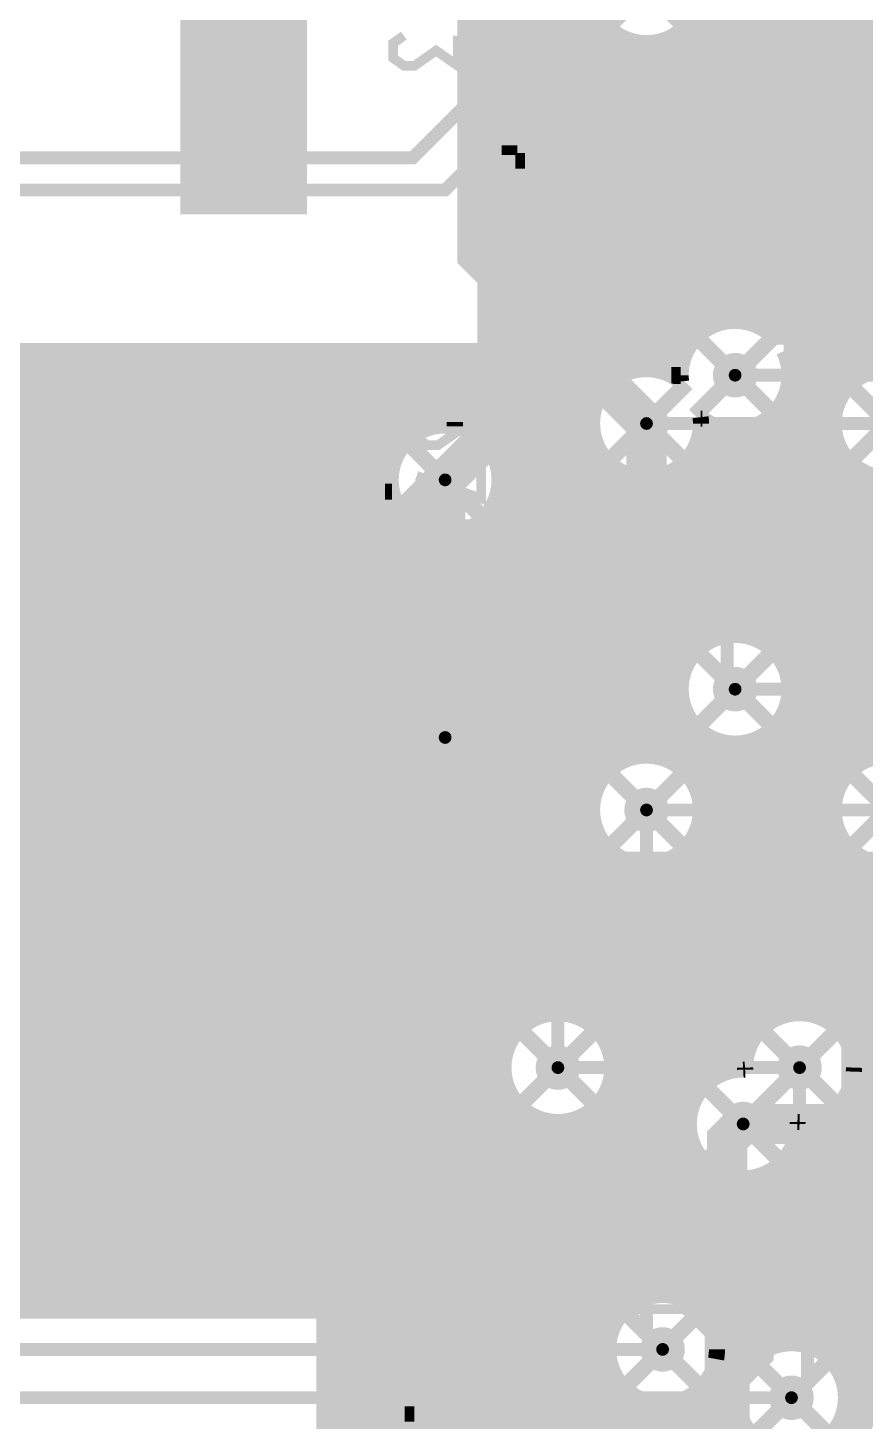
# Model space of a CAD drawing. Extents: x -20 to 155, y -91 to 215.
# Drawn here: x 41.05 to 54.25, y 134.63 to 156.61 of the extents above; entities that cross this region are included whole.
import ezdxf

# ---------------------------------------------------------------- set-up
doc = ezdxf.new("R2010")
doc.units = 0
doc.header["$MEASUREMENT"] = 0
doc.layers.get('0').update_dxf_attribs({"linetype": 'CONTINUOUS'})
for name, color, linetype in [('25-334-0_BOT', 7, 'CONTINUOUS'), ('25-334-0_DRD', 7, 'CONTINUOUS'), ('25-334-0_DRL', 2, 'CONTINUOUS'), ('25-334-0_IN1', 4, 'CONTINUOUS'), ('25-334-0_IN2', 3, 'CONTINUOUS'), ('25-334-0_SMT', 10, 'CONTINUOUS'), ('25-334-0_SPT', 14, 'CONTINUOUS'), ('25-334-0_SST', 12, 'CONTINUOUS'), ('25-334-0_TOP', 11, 'CONTINUOUS'), ('THRUHOLE_TAP', 15, 'CONTINUOUS')]:
    doc.layers.add(name, color=color, linetype=linetype)

# ---------------------------------------------------------------- blocks, each defined once
blk = doc.blocks.new('ROUND_66')
at = {"const_width": 0.35052}
blk.add_lwpolyline([(-0.17526, 0, 1), (0.17526, 0, 1)], format="xyb", close=True, dxfattribs=at)
blk = doc.blocks.new('ROUND_86')
at = {"const_width": 0.10033}
blk.add_lwpolyline([(-0.050164, 0, 1), (0.050164, 0, 1)], format="xyb", close=True, dxfattribs=at)
blk = doc.blocks.new('ROUND_87')
at = {"const_width": 0.10033}
blk.add_lwpolyline([(-0.050164, 0, 1), (0.050164, 0, 1)], format="xyb", close=True, dxfattribs=at)
blk = doc.blocks.new('ROUND_23')
at = {"const_width": 0.35052}
blk.add_lwpolyline([(-0.17526, 0, 1), (0.17526, 0, 1)], format="xyb", close=True, dxfattribs=at)
blk = doc.blocks.new('ROUND_69')
at = {"const_width": 0.35052}
blk.add_lwpolyline([(-0.17526, 0, 1), (0.17526, 0, 1)], format="xyb", close=True, dxfattribs=at)
blk = doc.blocks.new('RECTANGLE_5')
blk.add_solid([(0.4826, 0.4064), (0.4826, -0.4064), (-0.4826, 0.4064), (-0.4826, -0.4064)])
blk = doc.blocks.new('OBLONG_50')
at = {"const_width": 0.65024}
blk.add_lwpolyline([(0, 0.50038), (0, -0.50038)], dxfattribs=at)
at = {"const_width": 0.32512}
for points in [[(-0.16256, 0.50038, 1), (0.16256, 0.50038, 1)], [(-0.16256, -0.50038, 1), (0.16256, -0.50038, 1)]]:
    blk.add_lwpolyline(points, format="xyb", close=True, dxfattribs=at)
blk = doc.blocks.new('ROUND_75')
at = {"const_width": 0.10033}
blk.add_lwpolyline([(-0.050164, 0, 1), (0.050164, 0, 1)], format="xyb", close=True, dxfattribs=at)

msp = doc.modelspace()

# ---------------------------------------------------------------- linework, layer by layer
at = {"layer": '25-334-0_BOT'}
for points, const_width in [([(48.4632, 183.24576), (48.4632, 149.65934)], 0.254), ([(48.6918, 183.10352), (48.6918, 140.68806)], 0.254), ([(48.26, 182.499), (48.26, 150.876)], 0.254), ([(48.9204, 182.44058), (48.9204, 140.91666)], 0.254), ([(49.149, 182.18912), (49.149, 141.02588)], 0.254), ([(51.6636, 173.1645), (51.6636, 151.80056)], 0.254), ([(51.8922, 168.2115), (51.8922, 151.9301)], 0.254), ([(52.1208, 167.86098), (52.1208, 151.98344)], 0.254), ([(52.3494, 167.64254), (52.3494, 151.97328)], 0.254), ([(49.3776, 163.41344), (49.3776, 141.06398)], 0.254), ([(49.6062, 163.10356), (49.6062, 141.04112)], 0.254), ([(49.8348, 162.96132), (49.8348, 140.94968)], 0.254), ([(54.1782, 158.05912), (54.1782, 151.7396)], 0.254), ([(52.578, 157.8483), (52.578, 151.89708)], 0.254), ([(52.8066, 157.5689), (52.8066, 151.7396)], 0.254), ([(53.721, 157.47238), (53.721, 151.7396)], 0.254), ([(53.9496, 157.63748), (53.9496, 151.7396)], 0.254), ([(53.0352, 157.43936), (53.0352, 151.7396)], 0.254), ([(53.2638, 157.38856), (53.2638, 151.7396)], 0.254), ([(53.4924, 157.39872), (53.4924, 151.7396)], 0.254), ([(50.20564, 156.60624), (48.26, 156.60624)], 0.254), ([(50.0634, 156.78658), (50.0634, 150.80742)], 0.254), ([(114.427, 156.60624), (51.39182, 156.60624)], 0.254), ([(51.435, 156.64942), (51.435, 151.5237)], 0.254), ([(50.673, 156.37764), (48.26, 156.37764)], 0.254), ([(50.292, 156.53512), (50.292, 151.05888)], 0.254), ([(50.5206, 156.41574), (50.5206, 151.17826)], 0.254), ([(50.7492, 156.37002), (50.7492, 151.22398)], 0.254), ([(114.427, 156.37764), (50.927, 156.37764)], 0.254), ([(50.9778, 156.3878), (50.9778, 151.2062)], 0.254), ([(51.2064, 156.46908), (51.2064, 151.12238)], 0.254), ([(114.427, 156.14904), (48.26, 156.14904)], 0.254), ([(114.427, 155.92044), (48.26, 155.92044)], 0.254), ([(114.427, 155.69184), (48.26, 155.69184)], 0.254), ([(114.427, 155.46324), (48.26, 155.46324)], 0.254), ([(114.427, 155.23464), (48.26, 155.23464)], 0.254), ([(114.427, 155.00604), (48.26, 155.00604)], 0.254), ([(114.427, 154.77744), (48.26, 154.77744)], 0.254), ([(114.427, 154.54884), (48.26, 154.54884)], 0.254), ([(114.427, 154.32024), (48.26, 154.32024)], 0.254), ([(114.427, 154.09164), (48.26, 154.09164)], 0.254), ([(114.427, 153.86304), (48.26, 153.86304)], 0.254), ([(114.427, 153.63444), (48.26, 153.63444)], 0.254), ([(114.427, 153.40584), (48.26, 153.40584)], 0.254), ([(114.427, 153.17724), (48.26, 153.17724)], 0.254), ([(114.427, 152.94864), (48.26, 152.94864)], 0.254), ([(114.427, 152.72004), (48.26, 152.72004)], 0.254), ([(114.427, 152.49144), (48.26, 152.49144)], 0.254), ([(114.427, 152.26284), (48.26, 152.26284)], 0.254), ([(114.427, 152.03424), (48.26, 152.03424)], 0.254), ([(51.66868, 151.80564), (48.26, 151.80564)], 0.254), ([(56.49468, 151.80564), (52.72532, 151.80564)], 0.254), ([(56.41848, 151.7396), (52.79898, 151.7396)], 0.254), ([(51.46548, 151.57704), (48.26, 151.57704)], 0.254), ([(51.36642, 151.34844), (48.26, 151.34844)], 0.254), ([(50.38598, 151.11984), (48.26, 151.11984)], 0.254), ([(51.33848, 151.11984), (51.21148, 151.11984)], 0.254), ([(57.023, 151.13), (52.197, 151.13)], 0.2032), ([(48.26, 150.876), (47.71644, 150.33244)], 0.254), ([(50.11928, 150.89124), (48.26, 150.89124)], 0.254), ([(49.99482, 150.66264), (48.04664, 150.66264)], 0.254), ([(48.2346, 150.8506), (48.2346, 150.08098)], 0.254), ([(49.94402, 150.43404), (47.81804, 150.43404)], 0.254), ([(48.006, 150.622), (48.006, 150.24608)], 0.254), ([(47.7774, 150.3934), (47.7774, 150.32228)], 0.254), ([(49.95672, 150.20544), (48.07966, 150.20544)], 0.254), ([(54.61, 150.368), (50.8, 150.368)], 0.2032), ([(50.03546, 149.97684), (48.3235, 149.97684)], 0.254), ([(50.0634, 149.92858), (50.0634, 144.71142)], 0.254), ([(50.20564, 149.74824), (48.4378, 149.74824)], 0.254), ([(50.292, 149.67712), (50.292, 144.96288)], 0.254), ([(50.5206, 149.55774), (50.5206, 145.08226)], 0.254), ([(51.2064, 149.61108), (51.2064, 145.02638)], 0.254), ([(54.01564, 149.74824), (51.39182, 149.74824)], 0.254), ([(54.00548, 149.7584), (51.40198, 149.7584)], 0.254), ([(51.435, 149.7584), (51.435, 146.5707)], 0.254), ([(51.6636, 149.7584), (51.6636, 146.84756)], 0.254), ([(51.8922, 149.7584), (51.8922, 146.9771)], 0.254), ([(52.1208, 149.7584), (52.1208, 147.03044)], 0.254), ([(52.3494, 149.7584), (52.3494, 147.02028)], 0.254), ([(52.578, 149.7584), (52.578, 146.94408)], 0.254), ([(52.8066, 149.7584), (52.8066, 146.7866)], 0.254), ([(53.0352, 149.7584), (53.0352, 146.7866)], 0.254), ([(53.2638, 149.7584), (53.2638, 146.7866)], 0.254), ([(53.4924, 149.7584), (53.4924, 146.7866)], 0.254), ([(53.721, 149.7584), (53.721, 146.7866)], 0.254), ([(53.9496, 149.7584), (53.9496, 146.7866)], 0.254), ([(54.1782, 149.62632), (54.1782, 146.7866)], 0.254), ([(46.77156, 149.38756), (45.72, 148.336)], 0.254), ([(50.673, 149.51964), (48.48098, 149.51964)], 0.254), ([(50.7492, 149.51202), (50.7492, 145.12798)], 0.254), ([(54.483, 149.51964), (50.927, 149.51964)], 0.254), ([(50.9778, 149.5298), (50.9778, 145.1102)], 0.254), ([(46.6344, 149.2504), (46.6344, 114.34318)], 0.254), ([(46.7868, 149.29104), (46.67504, 149.29104)], 0.254), ([(64.67602, 149.29104), (48.46066, 149.29104)], 0.254), ([(48.4632, 149.29612), (48.4632, 133.83768)], 0.254), ([(46.4058, 149.0218), (46.4058, 114.16538)], 0.254), ([(46.8757, 149.06244), (46.44644, 149.06244)], 0.254), ([(46.863, 149.0853), (46.863, 125.4887)], 0.254), ([(64.72428, 149.06244), (48.3743, 149.06244)], 0.254), ([(46.1772, 148.7932), (46.1772, 91.71432)], 0.254), ([(47.05858, 148.83384), (46.21784, 148.83384)], 0.254), ([(47.0916, 148.8059), (47.0916, 125.76556)], 0.254), ([(47.3202, 148.67636), (47.3202, 125.8951)], 0.254), ([(48.006, 148.70938), (48.006, 125.86208)], 0.254), ([(64.84874, 148.83384), (48.18888, 148.83384)], 0.254), ([(48.2346, 148.87448), (48.2346, 133.6421)], 0.254), ([(45.9486, 148.5646), (45.9486, 81.99374)], 0.254), ([(64.77, 148.60524), (45.98924, 148.60524)], 0.254), ([(47.5488, 148.62556), (47.5488, 125.94844)], 0.254), ([(47.7774, 148.63572), (47.7774, 125.93828)], 0.254), ([(45.72, 148.336), (45.72, 82.931)], 0.254), ([(64.69126, 148.37664), (45.76064, 148.37664)], 0.254), ([(64.67602, 148.14804), (45.72, 148.14804)], 0.254), ([(64.72428, 147.91944), (45.72, 147.91944)], 0.254), ([(64.84874, 147.69084), (45.72, 147.69084)], 0.254), ([(65.11036, 147.46224), (45.72, 147.46224)], 0.254), ([(89.76106, 147.23364), (45.72, 147.23364)], 0.254), ([(51.97348, 147.00504), (45.72, 147.00504)], 0.254), ([(61.06668, 147.00504), (52.42052, 147.00504)], 0.254), ([(51.58232, 146.77644), (45.72, 146.77644)], 0.254), ([(60.68568, 146.7866), (52.79898, 146.7866)], 0.254), ([(60.67552, 146.77644), (52.80914, 146.77644)], 0.254), ([(51.4223, 146.54784), (45.72, 146.54784)], 0.254), ([(51.35118, 146.31924), (45.72, 146.31924)], 0.254), ([(51.34356, 146.09064), (45.72, 146.09064)], 0.254), ([(61.2902, 146.177), (52.197, 146.177)], 0.2032), ([(51.39944, 145.86204), (45.72, 145.86204)], 0.254), ([(51.53406, 145.63344), (45.72, 145.63344)], 0.254), ([(51.435, 145.7833), (51.435, 144.8816)], 0.254), ([(51.82362, 145.40484), (45.72, 145.40484)], 0.254), ([(51.6636, 145.5039), (51.6636, 144.8816)], 0.254), ([(51.8922, 145.37436), (51.8922, 144.8816)], 0.254), ([(60.91682, 145.40484), (52.57038, 145.40484)], 0.254), ([(52.578, 145.40738), (52.578, 144.8816)], 0.254), ([(60.68568, 145.5674), (52.79898, 145.5674)], 0.254), ([(52.8066, 145.5674), (52.8066, 144.8816)], 0.254), ([(53.0352, 145.5674), (53.0352, 144.8816)], 0.254), ([(53.2638, 145.5674), (53.2638, 144.8816)], 0.254), ([(53.4924, 145.5674), (53.4924, 144.8816)], 0.254), ([(53.721, 145.5674), (53.721, 144.8816)], 0.254), ([(53.9496, 145.5674), (53.9496, 144.8816)], 0.254), ([(54.1782, 145.5674), (54.1782, 145.01368)], 0.254), ([(94.40418, 145.17624), (45.72, 145.17624)], 0.254), ([(52.1208, 145.32356), (52.1208, 144.8816)], 0.254), ([(52.3494, 145.33372), (52.3494, 144.8816)], 0.254), ([(50.27168, 144.94764), (45.72, 144.94764)], 0.254), ([(54.08168, 144.94764), (51.32832, 144.94764)], 0.254), ([(50.06848, 144.71904), (45.72, 144.71904)], 0.254), ([(54.00548, 144.8816), (51.40198, 144.8816)], 0.254), ([(49.96942, 144.49044), (45.72, 144.49044)], 0.254), ([(49.94148, 144.26184), (45.72, 144.26184)], 0.254), ([(54.61, 144.272), (50.8, 144.272)], 0.2032), ([(49.9745, 144.03324), (45.72, 144.03324)], 0.254), ([(50.0634, 143.83258), (50.0634, 140.8176)], 0.254), ([(50.08118, 143.80464), (45.72, 143.80464)], 0.254), ([(54.00548, 143.6624), (51.40198, 143.6624)], 0.254), ([(51.435, 143.6624), (51.435, 140.8176)], 0.254), ([(51.6636, 143.6624), (51.6636, 140.8176)], 0.254), ([(51.8922, 143.6624), (51.8922, 140.8176)], 0.254), ([(52.1208, 143.6624), (52.1208, 140.8176)], 0.254), ([(52.3494, 143.6624), (52.3494, 140.8176)], 0.254), ([(52.578, 143.6624), (52.578, 140.8176)], 0.254), ([(52.8066, 143.6624), (52.8066, 140.96238)], 0.254), ([(53.0352, 143.6624), (53.0352, 141.0462)], 0.254), ([(53.2638, 143.6624), (53.2638, 141.06398)], 0.254), ([(53.4924, 143.6624), (53.4924, 141.01826)], 0.254), ([(53.721, 143.6624), (53.721, 140.89888)], 0.254), ([(53.9496, 143.6624), (53.9496, 140.64742)], 0.254), ([(50.29708, 143.57604), (45.72, 143.57604)], 0.254), ([(50.292, 143.58112), (50.292, 140.8176)], 0.254), ([(50.5206, 143.46174), (50.5206, 140.8176)], 0.254), ([(50.7492, 143.41602), (50.7492, 140.8176)], 0.254), ([(50.9778, 143.4338), (50.9778, 140.8176)], 0.254), ([(51.2064, 143.51508), (51.2064, 140.8176)], 0.254), ([(54.10708, 143.57604), (51.30038, 143.57604)], 0.254), ([(54.1782, 143.53032), (54.1782, 140.1445)], 0.254), ([(78.13548, 143.34744), (45.72, 143.34744)], 0.254), ([(62.32906, 143.11884), (45.72, 143.11884)], 0.254), ([(62.10554, 142.89024), (45.72, 142.89024)], 0.254), ([(61.99632, 142.66164), (45.72, 142.66164)], 0.254), ([(61.96076, 142.43304), (45.72, 142.43304)], 0.254), ([(61.98616, 142.20444), (45.72, 142.20444)], 0.254), ([(62.08014, 141.97584), (45.72, 141.97584)], 0.254), ([(62.27572, 141.74724), (45.72, 141.74724)], 0.254), ([(75.96124, 141.51864), (45.72, 141.51864)], 0.254), ([(75.87234, 141.29004), (45.72, 141.29004)], 0.254), ([(49.31918, 141.06144), (45.72, 141.06144)], 0.254), ([(53.12918, 141.06144), (49.48428, 141.06144)], 0.254), ([(58.3438, 141.06144), (53.29428, 141.06144)], 0.254), ([(48.81626, 140.83284), (45.72, 140.83284)], 0.254), ([(52.62626, 140.83284), (49.98974, 140.83284)], 0.254), ([(52.60848, 140.8176), (50.00498, 140.8176)], 0.254), ([(58.1025, 140.83284), (53.79974, 140.83284)], 0.254), ([(48.641, 140.60424), (45.72, 140.60424)], 0.254), ([(57.98566, 140.60424), (53.97246, 140.60424)], 0.254), ([(48.56226, 140.37564), (45.72, 140.37564)], 0.254), ([(57.94502, 140.37564), (54.05374, 140.37564)], 0.254), ([(48.54702, 140.14704), (45.72, 140.14704)], 0.254), ([(49.403, 140.208), (53.213, 140.208)], 0.2032), ([(54.06898, 140.1445), (54.07133, 140.208)], 0.254), ([(57.9628, 140.14704), (54.06898, 140.14704)], 0.254), ([(55.245, 140.1445), (54.06898, 140.1445)], 0.254), ([(48.59528, 139.91844), (45.72, 139.91844)], 0.254), ([(48.71974, 139.68984), (45.72, 139.68984)], 0.254), ([(48.6918, 139.72794), (48.6918, 133.92912)], 0.254), ([(48.98136, 139.46124), (45.72, 139.46124)], 0.254), ([(48.9204, 139.49934), (48.9204, 133.95198)], 0.254), ([(51.47818, 139.46124), (49.82464, 139.46124)], 0.254), ([(49.8348, 139.46632), (49.8348, 133.7056)], 0.254), ([(51.51374, 139.5984), (50.00498, 139.5984)], 0.254), ([(50.0634, 139.5984), (50.0634, 133.7056)], 0.254), ([(50.292, 139.5984), (50.292, 136.1567)], 0.254), ([(50.5206, 139.5984), (50.5206, 136.43356)], 0.254), ([(50.7492, 139.5984), (50.7492, 136.5631)], 0.254), ([(50.9778, 139.5984), (50.9778, 136.61644)], 0.254), ([(51.2064, 139.5984), (51.2064, 136.60628)], 0.254), ([(51.435, 139.5984), (51.435, 136.53008)], 0.254), ([(55.88, 138.684), (55.245, 139.319), (52.324, 139.319)], 0.635), ([(51.47056, 139.23264), (45.72, 139.23264)], 0.254), ([(49.149, 139.38758), (49.149, 133.91388)], 0.254), ([(49.3776, 139.34948), (49.3776, 133.80466)], 0.254), ([(49.6062, 139.37488), (49.6062, 133.7056)], 0.254), ([(51.52644, 139.00404), (45.72, 139.00404)], 0.254), ([(51.66106, 138.77544), (45.72, 138.77544)], 0.254), ([(51.6636, 138.77036), (51.6636, 136.36498)], 0.254), ([(51.8922, 138.57732), (51.8922, 135.94334)], 0.254), ([(51.95062, 138.54684), (45.72, 138.54684)], 0.254), ([(52.1208, 138.48588), (52.1208, 133.7056)], 0.254), ([(52.3494, 138.46048), (52.3494, 135.44042)], 0.254), ([(54.9021, 138.4935), (52.55514, 138.4935)], 0.254), ([(52.578, 138.4935), (52.578, 135.69188)], 0.254), ([(52.8066, 138.4935), (52.8066, 135.81126)], 0.254), ([(53.0352, 138.4935), (53.0352, 135.85698)], 0.254), ([(53.2638, 138.4935), (53.2638, 135.8392)], 0.254), ([(53.4924, 138.4935), (53.4924, 135.75538)], 0.254), ([(53.721, 138.4935), (53.721, 135.57758)], 0.254), ([(53.9496, 138.4935), (53.9496, 133.53542)], 0.254), ([(54.1782, 138.4935), (54.1782, 122.58802)], 0.254), ([(55.07736, 138.31824), (45.72, 138.31824)], 0.254), ([(55.26024, 138.08964), (45.72, 138.08964)], 0.254), ([(55.63616, 137.86104), (45.72, 137.86104)], 0.254), ([(64.43218, 137.63244), (45.72, 137.63244)], 0.254), ([(64.19088, 137.40384), (45.72, 137.40384)], 0.254), ([(64.07658, 137.17524), (45.72, 137.17524)], 0.254), ([(64.03594, 136.94664), (45.72, 136.94664)], 0.254), ([(64.05626, 136.71804), (45.72, 136.71804)], 0.254), ([(50.5968, 136.48944), (45.72, 136.48944)], 0.254), ([(64.14516, 136.48944), (51.50866, 136.48944)], 0.254), ([(50.3555, 136.26084), (45.72, 136.26084)], 0.254), ([(64.33058, 136.26084), (51.7525, 136.26084)], 0.254), ([(50.23866, 136.03224), (45.72, 136.03224)], 0.254), ([(78.34122, 136.03224), (51.8668, 136.03224)], 0.254), ([(50.19802, 135.80364), (45.72, 135.80364)], 0.254), ([(52.78374, 135.80364), (51.90998, 135.80364)], 0.254), ([(78.31328, 135.80364), (53.38826, 135.80364)], 0.254), ([(50.2158, 135.57504), (45.72, 135.57504)], 0.254), ([(52.44846, 135.57504), (51.88966, 135.57504)], 0.254), ([(51.8922, 135.58012), (51.8922, 133.7056)], 0.254), ([(78.3463, 135.57504), (53.72354, 135.57504)], 0.254), ([(50.3047, 135.34644), (45.72, 135.34644)], 0.254), ([(50.292, 135.3693), (50.292, 133.7056)], 0.254), ([(52.30114, 135.34644), (51.8033, 135.34644)], 0.254), ([(78.45298, 135.34644), (53.87086, 135.34644)], 0.254), ([(50.48758, 135.11784), (45.72, 135.11784)], 0.254), ([(50.5206, 135.0899), (50.5206, 133.7056)], 0.254), ([(52.2351, 135.11784), (51.61788, 135.11784)], 0.254), ([(51.6636, 135.15848), (51.6636, 133.7056)], 0.254), ([(78.66888, 135.11784), (53.93436, 135.11784)], 0.254), ([(52.2351, 134.88924), (45.72, 134.88924)], 0.254), ([(50.7492, 134.96036), (50.7492, 133.7056)], 0.254), ([(50.9778, 134.90956), (50.9778, 133.7056)], 0.254), ([(51.2064, 134.91972), (51.2064, 133.7056)], 0.254), ([(51.435, 134.99338), (51.435, 133.7056)], 0.254), ([(85.51926, 134.88924), (53.9369, 134.88924)], 0.254), ([(52.2986, 134.66064), (45.72, 134.66064)], 0.254), ([(86.00694, 134.66064), (53.8734, 134.66064)], 0.254), ([(52.3494, 134.56158), (52.3494, 133.7056)], 0.254)]:
    msp.add_lwpolyline(points, dxfattribs=dict(at, const_width=const_width))
at = {"layer": '25-334-0_BOT', "const_width": 0.254}
for points in [[(49.94148, 157.226, 0.4142136), (50.8, 156.36748)], [(50.8, 156.36748, 0.4142136), (51.65852, 157.226)], [(52.197, 151.98852, 0.4142136), (51.33848, 151.13)], [(52.79898, 151.7396, 0.1972784), (52.197, 151.98673)], [(50.8, 151.22652, 0.4142136), (49.94148, 150.368)], [(51.34356, 151.03094, 0.1734002), (50.8, 151.22529)], [(51.33848, 151.13, 0.0288968), (51.3442, 151.03101)], [(48.48352, 149.479, 0.3832869), (47.71644, 150.33244)], [(48.48352, 149.479, 0.3832869), (47.71644, 150.33244)], [(49.94148, 150.368, 0.4142136), (50.8, 149.50948)], [(50.8, 149.50948, 0.1972779), (51.40324, 149.75713)], [(54.00548, 149.7584, 0.1978252), (54.61, 149.50948)], [(46.77156, 149.38756, 0.3832862), (47.625, 148.62048)], [(46.77156, 149.38756, 0.3832862), (47.625, 148.62048)], [(47.625, 148.62048, 0.4142136), (48.48352, 149.479)], [(47.625, 148.62048, 0.4142136), (48.48352, 149.479)], [(52.197, 147.03552, 0.4142136), (51.33848, 146.177)], [(52.79898, 146.7866, 0.1972784), (52.197, 147.03373)], [(51.33848, 146.177, 0.4142136), (52.197, 145.31848)], [(52.197, 145.31848, 0.1972779), (52.80024, 145.56613)], [(50.8, 145.13052, 0.4142136), (49.94148, 144.272)], [(51.40198, 144.8816, 0.1972784), (50.8, 145.12873)], [(54.61, 145.13052, 0.1978252), (54.00548, 144.8816)], [(49.94148, 144.272, 0.4142136), (50.8, 143.41348)], [(50.8, 143.41348, 0.1972779), (51.40324, 143.66113)], [(54.00548, 143.6624, 0.1978252), (54.61, 143.41348)], [(49.403, 141.06652, 0.4142136), (48.54448, 140.208)], [(50.00498, 140.8176, 0.1972784), (49.403, 141.06473)], [(53.213, 141.06652, 0.1978252), (52.60848, 140.8176)], [(54.07152, 140.208, 0.4142136), (53.213, 141.06652)], [(48.54448, 140.208, 0.4142136), (49.403, 139.34948)], [(49.403, 139.34948, 0.1972779), (50.00624, 139.59713)], [(51.51374, 139.5984, 0.0832061), (51.46692, 139.319)], [(51.46548, 139.319, 0.4142136), (52.324, 138.46048)], [(52.324, 138.46048, 0.068358), (52.55548, 138.49227)], [(51.054, 136.62152, 0.4142136), (50.19548, 135.763)], [(51.91252, 135.763, 0.4142136), (51.054, 136.62152)], [(50.19548, 135.763, 0.4142136), (51.054, 134.90448)], [(51.054, 134.90448, 0.4142136), (51.91252, 135.763)], [(53.086, 135.85952, 0.4142136), (52.22748, 135.001)], [(53.94452, 135.001, 0.4142136), (53.086, 135.85952)], [(52.22748, 135.001, 0.4142136), (53.086, 134.14248)], [(53.086, 134.14248, 0.4142136), (53.94452, 135.001)]]:
    msp.add_lwpolyline(points, format="xyb", dxfattribs=at)
at = {"layer": '25-334-0_DRD', "const_width": 0.254}
for points in [[(51.435, 157.861), (50.165, 156.591)], [(51.435, 156.591), (50.165, 157.861)], [(52.832, 151.765), (51.562, 150.495)], [(52.832, 150.495), (51.562, 151.765)], [(51.435, 151.003), (50.165, 149.733)], [(51.435, 149.733), (50.165, 151.003)], [(55.245, 151.003), (53.975, 149.733)], [(55.245, 149.733), (53.975, 151.003)], [(48.26, 150.114), (46.99, 148.844)], [(48.26, 148.844), (46.99, 150.114)], [(48.26, 150.114), (46.99, 148.844)], [(48.26, 148.844), (46.99, 150.114)], [(52.832, 146.812), (51.562, 145.542)], [(52.832, 145.542), (51.562, 146.812)], [(48.26, 146.05), (46.99, 144.78)], [(48.26, 144.78), (46.99, 146.05)], [(48.26, 146.05), (46.99, 144.78)], [(48.26, 144.78), (46.99, 146.05)], [(51.435, 144.907), (50.165, 143.637)], [(51.435, 143.637), (50.165, 144.907)], [(55.245, 144.907), (53.975, 143.637)], [(55.245, 143.637), (53.975, 144.907)], [(50.038, 140.843), (48.768, 139.573)], [(50.038, 139.573), (48.768, 140.843)], [(53.848, 140.843), (52.578, 139.573)], [(53.848, 139.573), (52.578, 140.843)], [(52.959, 139.954), (51.689, 138.684)], [(52.959, 138.684), (51.689, 139.954)], [(51.689, 136.398), (50.419, 135.128)], [(51.689, 135.128), (50.419, 136.398)], [(53.721, 135.636), (52.451, 134.366)], [(53.721, 134.366), (52.451, 135.636)]]:
    msp.add_lwpolyline(points, dxfattribs=at)
at = {"layer": '25-334-0_DRL', "const_width": 1.99898}
msp.add_lwpolyline([(44.45, 153.67), (44.45, 171.069), (38.1, 177.419)], dxfattribs=at)
at = {"layer": '25-334-0_IN1'}
for points, const_width in [([(25.4, 172.72), (25.273, 172.72), (18.034, 165.481), (18.034, 155.321), (18.796, 154.559), (47.117, 154.559), (50.8, 158.242), (53.34, 158.242)], 0.2032), ([(8.89, 161.925), (16.764, 154.051), (47.625, 154.051), (50.8, 157.226)], 0.2032), ([(51.36896, 151.3586), (-3.97764, 151.3586)], 0.254), ([(51.42738, 151.511), (29.972, 151.511)], 0.254), ([(40.9702, 151.511), (40.9702, 136.3726)], 0.254), ([(41.1988, 151.511), (41.1988, 136.3726)], 0.254), ([(41.4274, 151.511), (41.4274, 136.3726)], 0.254), ([(41.656, 151.511), (41.656, 136.3726)], 0.254), ([(41.8846, 151.511), (41.8846, 136.3726)], 0.254), ([(42.1132, 151.511), (42.1132, 136.3726)], 0.254), ([(42.3418, 151.511), (42.3418, 136.3726)], 0.254), ([(42.5704, 151.511), (42.5704, 136.3726)], 0.254), ([(42.799, 151.511), (42.799, 136.3726)], 0.254), ([(43.0276, 151.511), (43.0276, 136.3726)], 0.254), ([(43.2562, 151.511), (43.2562, 136.3726)], 0.254), ([(43.4848, 151.511), (43.4848, 136.3726)], 0.254), ([(43.7134, 151.511), (43.7134, 136.3726)], 0.254), ([(43.942, 151.511), (43.942, 136.3726)], 0.254), ([(44.1706, 151.511), (44.1706, 136.3726)], 0.254), ([(44.3992, 151.511), (44.3992, 136.3726)], 0.254), ([(44.6278, 151.511), (44.6278, 136.3726)], 0.254), ([(44.8564, 151.511), (44.8564, 136.3726)], 0.254), ([(45.085, 151.511), (45.085, 136.3726)], 0.254), ([(45.3136, 151.511), (45.3136, 136.3726)], 0.254), ([(45.5422, 151.511), (45.5422, 136.3726)], 0.254), ([(45.7708, 151.511), (45.7708, 136.3726)], 0.254), ([(45.9994, 151.511), (45.9994, 136.3726)], 0.254), ([(46.228, 151.511), (46.228, 136.3726)], 0.254), ([(46.4566, 151.511), (46.4566, 136.3726)], 0.254), ([(46.6852, 151.511), (46.6852, 136.3726)], 0.254), ([(46.9138, 151.511), (46.9138, 149.95906)], 0.254), ([(47.1424, 151.511), (47.1424, 150.18766)], 0.254), ([(47.371, 151.511), (47.371, 150.29688)], 0.254), ([(47.5996, 151.511), (47.5996, 150.33498)], 0.254), ([(47.8282, 151.511), (47.8282, 150.31212)], 0.254), ([(48.0568, 151.511), (48.0568, 150.22068)], 0.254), ([(48.2854, 151.511), (48.2854, 150.0251)], 0.254), ([(48.514, 151.511), (48.514, 136.3726)], 0.254), ([(48.7426, 151.511), (48.7426, 140.7541)], 0.254), ([(48.9712, 151.511), (48.9712, 140.94968)], 0.254), ([(49.1998, 151.511), (49.1998, 141.04112)], 0.254), ([(49.4284, 151.511), (49.4284, 141.06398)], 0.254), ([(49.657, 151.511), (49.657, 141.02588)], 0.254), ([(49.8856, 151.511), (49.8856, 140.91666)], 0.254), ([(50.1142, 151.511), (50.1142, 150.88362)], 0.254), ([(50.3428, 151.511), (50.3428, 151.09444)], 0.254), ([(50.5714, 151.511), (50.5714, 151.1935)], 0.254), ([(50.8, 151.511), (50.8, 151.22652)], 0.254), ([(51.0286, 151.511), (51.0286, 151.1935)], 0.254), ([(51.2572, 151.511), (51.2572, 151.09444)], 0.254), ([(56.25338, 151.511), (52.96408, 151.511)], 0.254), ([(56.19496, 151.3586), (53.0225, 151.3586)], 0.254), ([(53.086, 151.511), (53.086, 141.05636)], 0.254), ([(53.3146, 151.511), (53.3146, 141.0589)], 0.254), ([(53.5432, 151.511), (53.5432, 140.99794)], 0.254), ([(53.7718, 151.511), (53.7718, 150.54834)], 0.254), ([(54.0004, 151.511), (54.0004, 150.96998)], 0.254), ([(54.229, 151.511), (54.229, 151.13508)], 0.254), ([(50.4063, 151.13), (-3.97764, 151.13)], 0.254), ([(51.33848, 151.13), (51.1937, 151.13)], 0.254), ([(54.2163, 151.13), (53.05552, 151.13)], 0.254), ([(50.1269, 150.9014), (-3.98018, 150.9014)], 0.254), ([(53.9369, 150.9014), (53.0225, 150.9014)], 0.254), ([(49.99736, 150.6728), (-3.98018, 150.6728)], 0.254), ([(53.80736, 150.6728), (52.92344, 150.6728)], 0.254), ([(49.94656, 150.4442), (-3.98018, 150.4442)], 0.254), ([(51.68138, 150.4442), (51.65344, 150.4442)], 0.254), ([(51.7144, 150.42134), (51.7144, 146.88566)], 0.254), ([(53.75656, 150.4442), (52.71262, 150.4442)], 0.254), ([(52.8574, 150.58136), (52.8574, 146.7231)], 0.254), ([(47.18558, 150.2156), (-3.98018, 150.2156)], 0.254), ([(49.95672, 150.2156), (48.06442, 150.2156)], 0.254), ([(53.76672, 150.2156), (51.64328, 150.2156)], 0.254), ([(51.943, 150.30958), (51.943, 146.99488)], 0.254), ([(52.1716, 150.27148), (52.1716, 147.03298)], 0.254), ([(52.4002, 150.29688), (52.4002, 147.01012)], 0.254), ([(52.6288, 150.38832), (52.6288, 146.91868)], 0.254), ([(46.93412, 149.987), (-3.98018, 149.987)], 0.254), ([(50.03038, 149.987), (48.31588, 149.987)], 0.254), ([(53.84038, 149.987), (51.56708, 149.987)], 0.254), ([(53.7718, 150.18512), (53.7718, 144.45234)], 0.254), ([(50.1142, 149.85238), (50.1142, 144.78762)], 0.254), ([(51.4858, 149.85238), (51.4858, 146.65706)], 0.254), ([(54.0004, 149.76348), (54.0004, 144.87398)], 0.254), ([(46.81474, 149.7584), (-3.98018, 149.7584)], 0.254), ([(50.19548, 149.7584), (48.43526, 149.7584)], 0.254), ([(50.3428, 149.64156), (50.3428, 144.99844)], 0.254), ([(50.5714, 149.53996), (50.5714, 145.0975)], 0.254), ([(51.0286, 149.53996), (51.0286, 145.0975)], 0.254), ([(51.2572, 149.64156), (51.2572, 144.99844)], 0.254), ([(54.00548, 149.7584), (51.40198, 149.7584)], 0.254), ([(54.229, 149.59838), (54.229, 145.03908)], 0.254), ([(46.76902, 149.5298), (-3.98018, 149.5298)], 0.254), ([(50.61712, 149.5298), (48.48098, 149.5298)], 0.254), ([(50.8, 149.50948), (50.8, 145.13052)], 0.254), ([(54.42712, 149.5298), (50.98034, 149.5298)], 0.254), ([(46.7868, 149.3012), (-3.98018, 149.3012)], 0.254), ([(64.67602, 149.3012), (48.4632, 149.3012)], 0.254), ([(46.86808, 149.0726), (-3.98018, 149.0726)], 0.254), ([(46.9138, 148.99894), (46.9138, 136.3726)], 0.254), ([(48.2854, 148.93036), (48.2854, 136.3726)], 0.254), ([(64.72174, 149.0726), (48.37938, 149.0726)], 0.254), ([(47.04842, 148.844), (-3.98018, 148.844)], 0.254), ([(47.1424, 148.77034), (47.1424, 136.3726)], 0.254), ([(48.0568, 148.73732), (48.0568, 136.3726)], 0.254), ([(64.84112, 148.844), (48.20158, 148.844)], 0.254), ([(64.77508, 148.6154), (-3.98018, 148.6154)], 0.254), ([(47.371, 148.65858), (47.371, 136.3726)], 0.254), ([(47.5996, 148.62048), (47.5996, 136.3726)], 0.254), ([(47.8282, 148.64588), (47.8282, 136.3726)], 0.254), ([(64.6938, 148.3868), (-3.98018, 148.3868)], 0.254), ([(64.67602, 148.1582), (-3.98018, 148.1582)], 0.254), ([(64.72174, 147.9296), (-3.98272, 147.9296)], 0.254), ([(64.84112, 147.701), (-3.98272, 147.701)], 0.254), ([(65.09258, 147.4724), (-3.98272, 147.4724)], 0.254), ([(72.49668, 147.2438), (-3.98272, 147.2438)], 0.254), ([(52.01412, 147.0152), (-3.98272, 147.0152)], 0.254), ([(61.10732, 147.0152), (52.37734, 147.0152)], 0.254), ([(51.59248, 146.7866), (-3.98272, 146.7866)], 0.254), ([(60.68568, 146.7866), (52.79898, 146.7866)], 0.254), ([(51.42738, 146.558), (-3.98272, 146.558)], 0.254), ([(60.52058, 146.558), (52.96408, 146.558)], 0.254), ([(51.35372, 146.3294), (-3.98272, 146.3294)], 0.254), ([(60.44692, 146.3294), (53.04028, 146.3294)], 0.254), ([(51.34356, 146.1008), (-3.98272, 146.1008)], 0.254), ([(60.43676, 146.1008), (53.05044, 146.1008)], 0.254), ([(51.39436, 145.8722), (-3.98272, 145.8722)], 0.254), ([(60.48756, 145.8722), (52.9971, 145.8722)], 0.254), ([(51.5239, 145.6436), (-3.98272, 145.6436)], 0.254), ([(51.4858, 145.69694), (51.4858, 144.78762)], 0.254), ([(52.8574, 145.62836), (52.8574, 140.98778)], 0.254), ([(60.6171, 145.6436), (52.86756, 145.6436)], 0.254), ([(51.8033, 145.415), (-3.98272, 145.415)], 0.254), ([(51.7144, 145.46834), (51.7144, 139.92098)], 0.254), ([(60.8965, 145.415), (52.5907, 145.415)], 0.254), ([(52.6288, 145.43532), (52.6288, 140.83538)], 0.254), ([(72.48652, 145.1864), (-3.98272, 145.1864)], 0.254), ([(51.943, 145.35658), (51.943, 140.08608)], 0.254), ([(52.1716, 145.31848), (52.1716, 140.16228)], 0.254), ([(52.4002, 145.34388), (52.4002, 140.48232)], 0.254), ([(50.28438, 144.9578), (-3.98526, 144.9578)], 0.254), ([(54.09438, 144.9578), (51.31562, 144.9578)], 0.254), ([(50.07356, 144.7292), (-3.98526, 144.7292)], 0.254), ([(53.88356, 144.7292), (51.52644, 144.7292)], 0.254), ([(49.97196, 144.5006), (-3.98526, 144.5006)], 0.254), ([(53.78196, 144.5006), (51.6255, 144.5006)], 0.254), ([(49.94148, 144.272), (-3.98526, 144.272)], 0.254), ([(53.75148, 144.272), (51.65852, 144.272)], 0.254), ([(53.7718, 144.08912), (53.7718, 140.85824)], 0.254), ([(49.97196, 144.0434), (-3.98526, 144.0434)], 0.254), ([(53.78196, 144.0434), (51.6255, 144.0434)], 0.254), ([(50.07356, 143.8148), (-3.98526, 143.8148)], 0.254), ([(50.1142, 143.75638), (50.1142, 140.68806)], 0.254), ([(51.4858, 143.75638), (51.4858, 139.49934)], 0.254), ([(53.88356, 143.8148), (51.52644, 143.8148)], 0.254), ([(54.0004, 143.66748), (54.0004, 140.54836)], 0.254), ([(50.28438, 143.5862), (-3.98526, 143.5862)], 0.254), ([(50.3428, 143.54556), (50.3428, 136.3726)], 0.254), ([(50.5714, 143.44396), (50.5714, 136.47166)], 0.254), ([(50.8, 143.41348), (50.8, 136.58088)], 0.254), ([(51.0286, 143.44396), (51.0286, 136.61898)], 0.254), ([(51.2572, 143.54556), (51.2572, 136.59612)], 0.254), ([(54.09438, 143.5862), (51.31562, 143.5862)], 0.254), ([(54.229, 143.50238), (54.229, 114.55908)], 0.254), ([(72.4789, 143.3576), (-3.98526, 143.3576)], 0.254), ([(62.3443, 143.129), (-3.98526, 143.129)], 0.254), ([(62.11062, 142.9004), (-3.98526, 142.9004)], 0.254), ([(61.99886, 142.6718), (-3.98526, 142.6718)], 0.254), ([(61.96076, 142.4432), (-3.98526, 142.4432)], 0.254), ([(61.98362, 142.2146), (-3.98526, 142.2146)], 0.254), ([(62.07252, 141.986), (-3.9878, 141.986)], 0.254), ([(62.26556, 141.7574), (-3.9878, 141.7574)], 0.254), ([(72.47128, 141.5288), (-3.9878, 141.5288)], 0.254), ([(72.46874, 141.3002), (-3.9878, 141.3002)], 0.254), ([(58.36158, 141.0716), (-3.9878, 141.0716)], 0.254), ([(48.82642, 140.843), (-3.9878, 140.843)], 0.254), ([(52.63642, 140.843), (49.97958, 140.843)], 0.254), ([(58.11012, 140.843), (53.78958, 140.843)], 0.254), ([(48.64608, 140.6144), (-3.9878, 140.6144)], 0.254), ([(52.45608, 140.6144), (50.15738, 140.6144)], 0.254), ([(57.99074, 140.6144), (53.96738, 140.6144)], 0.254), ([(48.5648, 140.3858), (14.605, 140.3858)], 0.254), ([(52.3748, 140.3858), (50.2412, 140.3858)], 0.254), ([(57.94502, 140.3858), (54.0512, 140.3858)], 0.254), ([(48.54702, 140.1572), (14.605, 140.1572)], 0.254), ([(52.14112, 140.1572), (50.25898, 140.1572)], 0.254), ([(52.35448, 140.17498), (52.32411, 140.17336)], 0.254), ([(52.35448, 140.208), (52.35512, 140.17491)], 0.254), ([(57.9628, 140.1572), (54.06898, 140.1572)], 0.254), ([(48.59274, 139.9286), (14.605, 139.9286)], 0.254), ([(51.71948, 139.9286), (50.21326, 139.9286)], 0.254), ([(58.04408, 139.9286), (54.02326, 139.9286)], 0.254), ([(48.71212, 139.7), (14.605, 139.7)], 0.254), ([(48.7426, 139.65936), (48.7426, 136.3726)], 0.254), ([(51.55438, 139.7), (50.09388, 139.7)], 0.254), ([(50.1142, 139.72794), (50.1142, 136.3726)], 0.254), ([(58.22442, 139.7), (53.90388, 139.7)], 0.254), ([(54.0004, 139.86764), (54.0004, 133.43636)], 0.254), ([(48.96358, 139.4714), (14.605, 139.4714)], 0.254), ([(48.9712, 139.46632), (48.9712, 136.3726)], 0.254), ([(51.48072, 139.4714), (49.84242, 139.4714)], 0.254), ([(49.8856, 139.49934), (49.8856, 136.3726)], 0.254), ([(55.53964, 139.4714), (53.65242, 139.4714)], 0.254), ([(53.7718, 139.55776), (53.7718, 135.51662)], 0.254), ([(51.47056, 139.2428), (14.605, 139.2428)], 0.254), ([(49.1998, 139.37488), (49.1998, 136.3726)], 0.254), ([(49.4284, 139.34948), (49.4284, 136.3726)], 0.254), ([(49.657, 139.38758), (49.657, 136.3726)], 0.254), ([(55.22976, 139.2428), (53.17744, 139.2428)], 0.254), ([(53.17998, 139.34948), (53.213, 139.34885)], 0.254), ([(53.18252, 139.319), (53.18198, 139.34955)], 0.254), ([(53.3146, 139.3571), (53.3146, 135.8265)], 0.254), ([(53.5432, 139.41552), (53.5432, 135.72744)], 0.254), ([(51.52136, 139.0142), (14.605, 139.0142)], 0.254), ([(51.4858, 139.13612), (51.4858, 136.50468)], 0.254), ([(55.08752, 139.0142), (53.1241, 139.0142)], 0.254), ([(51.6509, 138.7856), (14.605, 138.7856)], 0.254), ([(55.0291, 138.7856), (52.99456, 138.7856)], 0.254), ([(53.086, 138.9253), (53.086, 135.85952)], 0.254), ([(51.9303, 138.557), (14.605, 138.557)], 0.254), ([(51.7144, 138.71448), (51.7144, 136.3091)], 0.254), ([(55.03164, 138.557), (52.7177, 138.557)], 0.254), ([(52.8574, 138.6459), (52.8574, 135.8265)], 0.254), ([(51.943, 138.54938), (51.943, 135.6106)], 0.254), ([(52.1716, 138.47572), (52.1716, 135.6106)], 0.254), ([(52.4002, 138.46556), (52.4002, 135.6106)], 0.254), ([(52.6288, 138.51636), (52.6288, 135.72744)], 0.254), ([(55.10022, 138.3284), (14.605, 138.3284)], 0.254), ([(55.25262, 138.0998), (14.605, 138.0998)], 0.254), ([(55.60568, 137.8712), (14.605, 137.8712)], 0.254), ([(64.44742, 137.6426), (14.605, 137.6426)], 0.254), ([(64.1985, 137.414), (27.78506, 137.414)], 0.254), ([(64.07912, 137.1854), (28.01366, 137.1854)], 0.254), ([(8.255, 124.20854), (21.07692, 137.033), (27.305, 137.033), (28.575, 135.763), (51.054, 135.763)], 0.2032), ([(64.03594, 136.9568), (28.24226, 136.9568)], 0.254), ([(64.05372, 136.7282), (28.47086, 136.7282)], 0.254), ([(50.61458, 136.4996), (28.69946, 136.4996)], 0.254), ([(50.44948, 136.3726), (28.82646, 136.3726)], 0.254), ([(64.14008, 136.4996), (51.49342, 136.4996)], 0.254), ([(64.32042, 136.271), (51.74488, 136.271)], 0.254), ([(72.44588, 136.0424), (51.86426, 136.0424)], 0.254), ([(52.81168, 135.8138), (51.90998, 135.8138)], 0.254), ([(72.44334, 135.8138), (53.36032, 135.8138)], 0.254), ([(52.48148, 135.6106), (51.89728, 135.6106)], 0.254), ([(72.44334, 135.5852), (53.71338, 135.5852)], 0.254), ([(72.4408, 135.3566), (53.86578, 135.3566)], 0.254), ([(72.4408, 135.128), (53.93436, 135.128)], 0.254), ([(53.086, 135.001), (26.162, 135.001), (26.035, 134.86892)], 0.2032), ([(72.43826, 134.8994), (53.9369, 134.8994)], 0.254), ([(72.43826, 134.6708), (53.87594, 134.6708)], 0.254)]:
    msp.add_lwpolyline(points, dxfattribs=dict(at, const_width=const_width))
at = {"layer": '25-334-0_IN1', "const_width": 0.254}
for points in [[(51.42738, 151.511, 0.1154284), (51.33824, 151.13)], [(53.05552, 151.13, 0.1157615), (52.9659, 151.5119)], [(50.8, 151.22652, 0.4142136), (49.94148, 150.368)], [(51.34356, 151.03094, 0.1734002), (50.8, 151.22529)], [(51.33848, 151.13, 0.0288968), (51.3442, 151.03101)], [(52.197, 150.27148, 0.4142136), (53.05552, 151.13)], [(54.61, 151.22652, 0.4142136), (53.75148, 150.368)], [(51.6509, 150.46706, 0.1739891), (52.197, 150.2711)], [(51.65852, 150.368, 0.028982), (51.65276, 150.46728)], [(47.625, 150.33752, 0.4142136), (46.76648, 149.479)], [(47.625, 150.33752, 0.4142136), (46.76648, 149.479)], [(48.48352, 149.479, 0.4142136), (47.625, 150.33752)], [(48.48352, 149.479, 0.4142136), (47.625, 150.33752)], [(49.94148, 150.368, 0.4142136), (50.8, 149.50948)], [(50.8, 149.50948, 0.4142136), (51.65852, 150.368)], [(53.75148, 150.368, 0.4142136), (54.61, 149.50948)], [(46.76648, 149.479, 0.4142136), (47.625, 148.62048)], [(46.76648, 149.479, 0.4142136), (47.625, 148.62048)], [(47.625, 148.62048, 0.4142136), (48.48352, 149.479)], [(47.625, 148.62048, 0.4142136), (48.48352, 149.479)], [(52.197, 147.03552, 0.4142136), (51.33848, 146.177)], [(53.05552, 146.177, 0.4142136), (52.197, 147.03552)], [(51.33848, 146.177, 0.4142136), (52.197, 145.31848)], [(52.197, 145.31848, 0.4142136), (53.05552, 146.177)], [(50.8, 145.13052, 0.4142136), (49.94148, 144.272)], [(51.65852, 144.272, 0.4142136), (50.8, 145.13052)], [(54.61, 145.13052, 0.4142136), (53.75148, 144.272)], [(49.94148, 144.272, 0.4142136), (50.8, 143.41348)], [(50.8, 143.41348, 0.4142136), (51.65852, 144.272)], [(53.75148, 144.272, 0.4142136), (54.61, 143.41348)], [(49.403, 141.06652, 0.4142136), (48.54448, 140.208)], [(50.26152, 140.208, 0.4142136), (49.403, 141.06652)], [(53.213, 141.06652, 0.4142136), (52.35448, 140.208)], [(54.07152, 140.208, 0.4142136), (53.213, 141.06652)], [(48.54448, 140.208, 0.4142136), (49.403, 139.34948)], [(49.403, 139.34948, 0.4142136), (50.26152, 140.208)], [(52.324, 140.17752, 0.4142136), (51.46548, 139.319)], [(53.213, 139.34948, 0.4142136), (54.07152, 140.208)], [(51.46548, 139.319, 0.4142136), (52.324, 138.46048)], [(52.324, 138.46048, 0.4142136), (53.18252, 139.319)], [(51.054, 136.62152, 0.1978252), (50.44948, 136.3726)], [(51.91252, 135.763, 0.4142136), (51.054, 136.62152)], [(51.89728, 135.6106, 0.0447281), (51.91094, 135.763)], [(53.086, 135.85952, 0.1978252), (52.48148, 135.6106)], [(53.94452, 135.001, 0.4142136), (53.086, 135.85952)], [(53.086, 134.14248, 0.4142136), (53.94452, 135.001)]]:
    msp.add_lwpolyline(points, format="xyb", dxfattribs=at)
at = {"layer": '25-334-0_IN2', "const_width": 0.635}
msp.add_lwpolyline([(47.625, 125.095), (47.625, 142.113), (46.482, 143.256), (46.482, 148.336), (47.625, 149.479), (49.276, 151.13), (49.276, 182.499), (49.657, 182.88)], dxfattribs=at)
at = {"layer": '25-334-0_SST', "const_width": 0.1524}
for points in [[(48.514, 155.575), (48.514, 158.623), (54.102, 158.623), (54.102, 154.813), (49.276, 154.813), (48.514, 155.575)], [(46.97476, 156.48686), (46.80712, 156.36748), (46.80712, 156.13126), (46.97476, 156.01188), (47.14494, 156.01188), (47.48276, 156.25064), (47.82312, 156.01188), (47.82312, 156.48686)], [(48.76292, 154.68092), (48.51654, 154.68092)], [(48.53178, 154.69108), (48.53178, 154.33294)], [(48.66894, 154.71902), (48.66894, 154.30754)], [(48.8442, 154.54376), (48.43272, 154.54376)], [(48.8061, 154.6352), (48.8061, 154.38882)], [(48.8188, 154.4066), (48.46066, 154.4066)], [(47.34306, 150.8633), (47.17542, 150.92426), (47.17542, 151.27986), (47.34306, 151.33828), (48.02124, 151.33828), (48.19142, 151.27986), (48.19142, 150.92426), (48.02124, 150.8633)], [(47.34306, 150.50008), (47.17542, 150.3807), (47.17542, 150.14448), (47.34306, 150.0251), (47.51324, 150.0251), (47.85106, 150.26386), (48.19142, 150.0251), (48.19142, 150.50008)], [(47.17542, 149.5425), (48.19142, 149.1869), (48.19142, 149.66188)], [(48.4505, 145.8595), (48.4505, 148.7805), (46.8122, 148.7805), (46.8122, 145.8595), (48.4505, 145.8595)], [(48.7299, 144.5387), (48.7299, 144.33804), (49.53, 143.53794), (57.785, 143.53794), (57.785, 147.13458), (48.7299, 147.13458), (48.7299, 144.5387)], [(48.9712, 143.55318), (48.56226, 143.55318)], [(48.56988, 143.5608), (48.56988, 143.11376)], [(48.70704, 143.62938), (48.70704, 143.04518)], [(48.8442, 143.6243), (48.8442, 143.05026)], [(48.98136, 143.54048), (48.98136, 143.13154)], [(49.05756, 143.27886), (48.47336, 143.27886)], [(49.05248, 143.41602), (48.47844, 143.41602)], [(48.98898, 143.1417), (48.54194, 143.1417)], [(48.514, 133.35), (48.514, 136.398), (54.102, 136.398), (54.102, 132.588), (49.276, 132.588), (48.514, 133.35)], [(48.07712, 135.34644), (47.22876, 135.34644), (47.06112, 135.40486), (47.06112, 135.76046), (47.22876, 135.81888), (48.07712, 135.81888)], [(47.06112, 134.62508), (47.06112, 134.86384)], [(47.06112, 134.74446), (48.07712, 134.74446), (47.90694, 134.86384)]]:
    msp.add_lwpolyline(points, dxfattribs=at)
for points in [[(48.63846, 154.72156, 0.4142136), (48.43018, 154.51328)], [(48.84674, 154.51328, 0.4142136), (48.63846, 154.72156)], [(48.43018, 154.51328, 0.4142136), (48.63846, 154.305)], [(48.63846, 154.305, 0.4142136), (48.84674, 154.51328)], [(48.76546, 143.63446, 0.4142136), (48.46828, 143.33728)], [(49.06264, 143.33728, 0.4142136), (48.76546, 143.63446)], [(48.46828, 143.33728, 0.4142136), (48.76546, 143.0401)], [(48.76546, 143.0401, 0.4142136), (49.06264, 143.33728)]]:
    msp.add_lwpolyline(points, format="xyb", dxfattribs=at)
at = {"layer": '25-334-0_TOP'}
for points, const_width in [([(50.8, 148.336), (50.8, 150.368), (48.133, 153.035), (48.133, 161.7218), (50.165, 163.7538)], 0.635), ([(52.07, 153.67), (52.07, 154.94), (52.2986, 155.1686), (56.515, 155.1686)], 0.635), ([(52.197, 151.13), (50.8, 152.527), (50.8, 153.67)], 0.2032), ([(53.34, 153.67), (53.34, 148.336)], 0.2032), ([(50.8, 150.368), (50.8, 148.336)], 0.635), ([(47.625, 149.479), (47.625, 148.0312)], 0.635), ([(47.625, 148.0312), (47.625, 149.479)], 0.635), ([(49.53, 148.336), (49.2252, 148.0312), (47.625, 148.0312)], 0.635), ([(52.197, 146.177), (52.07, 146.304), (52.07, 148.336)], 0.2032), ([(47.625, 146.6088), (47.625, 145.415)], 0.3048), ([(47.625, 146.6088), (47.625, 145.415)], 0.3048), ([(50.8, 144.272), (50.8, 142.24)], 0.2032), ([(49.53, 142.24), (49.403, 142.113), (49.403, 140.208)], 0.2032), ([(51.62042, 123.6853), (51.62042, 124.90958), (50.927, 125.603), (50.927, 129.921), (50.165, 130.683), (50.165, 139.573), (50.8, 140.208), (50.8, 142.24)], 0.2032), ([(50.8, 131.445), (50.8, 132.461), (51.816, 133.477), (51.816, 136.017), (51.435, 136.398), (51.435, 140.208), (52.07, 140.843), (52.07, 142.24)], 0.2032), ([(53.213, 133.096), (53.594, 133.096), (53.975, 133.477), (53.975, 140.97), (53.34, 141.605), (53.34, 142.24)], 0.2032), ([(53.213, 140.208), (53.213, 138.811), (52.705, 138.303), (52.705, 135.636), (52.324, 135.255), (52.324, 133.35), (51.435, 132.461), (51.435, 127), (52.1462, 126.2888), (53.34, 126.2888)], 0.2032), ([(52.324, 139.319), (52.07, 139.065), (52.07, 137.541)], 0.635), ([(51.054, 135.763), (50.8, 136.017), (50.8, 137.541)], 0.2032), ([(53.34, 137.541), (53.34, 135.255), (53.086, 135.001)], 0.2032)]:
    msp.add_lwpolyline(points, dxfattribs=dict(at, const_width=const_width))

# ---------------------------------------------------------------- block references
at = {"layer": '25-334-0_BOT'}
for p in [(52.197, 151.13), (50.8, 150.368), (47.625, 149.479), (52.197, 146.177), (47.625, 145.415), (50.8, 144.272), (49.403, 140.208), (53.213, 140.208), (52.324, 139.319), (51.054, 135.763), (53.086, 135.001)]:
    msp.add_blockref('ROUND_66', p, dxfattribs=at)
at = {"layer": '25-334-0_DRL'}
for name, p in [('ROUND_86', (52.197, 151.13)), ('ROUND_86', (50.8, 150.368)), ('ROUND_87', (47.625, 149.479)), ('ROUND_86', (52.197, 146.177)), ('ROUND_87', (47.625, 145.415)), ('ROUND_86', (50.8, 144.272)), ('ROUND_86', (49.403, 140.208)), ('ROUND_86', (53.213, 140.208)), ('ROUND_87', (52.324, 139.319)), ('ROUND_86', (51.054, 135.763)), ('ROUND_86', (53.086, 135.001))]:
    msp.add_blockref(name, p, dxfattribs=at)
at = {"layer": '25-334-0_IN1'}
for p in [(52.197, 151.13), (50.8, 150.368), (47.625, 149.479), (52.197, 146.177), (47.625, 145.415), (50.8, 144.272), (49.403, 140.208), (53.213, 140.208), (52.324, 139.319), (51.054, 135.763), (53.086, 135.001)]:
    msp.add_blockref('ROUND_66', p, dxfattribs=at)
at = {"layer": '25-334-0_IN2'}
for name, p in [('ROUND_23', (52.197, 151.13)), ('ROUND_23', (50.8, 150.368)), ('ROUND_66', (47.625, 149.479)), ('ROUND_23', (52.197, 146.177)), ('ROUND_66', (47.625, 145.415)), ('ROUND_23', (50.8, 144.272)), ('ROUND_23', (49.403, 140.208)), ('ROUND_23', (53.213, 140.208)), ('ROUND_69', (52.324, 139.319)), ('ROUND_23', (51.054, 135.763)), ('ROUND_23', (53.086, 135.001))]:
    msp.add_blockref(name, p, dxfattribs=at)
at = {"layer": '25-334-0_SMT'}
for name, p in [('OBLONG_50', (49.53, 153.67)), ('OBLONG_50', (50.8, 153.67)), ('OBLONG_50', (52.07, 153.67)), ('OBLONG_50', (53.34, 153.67)), ('OBLONG_50', (49.53, 148.336)), ('OBLONG_50', (50.8, 148.336)), ('OBLONG_50', (52.07, 148.336)), ('OBLONG_50', (53.34, 148.336)), ('RECTANGLE_5', (47.625, 148.0312)), ('RECTANGLE_5', (47.625, 146.6088)), ('OBLONG_50', (49.53, 142.24)), ('OBLONG_50', (50.8, 142.24)), ('OBLONG_50', (52.07, 142.24)), ('OBLONG_50', (53.34, 142.24)), ('OBLONG_50', (49.53, 137.541)), ('OBLONG_50', (50.8, 137.541)), ('OBLONG_50', (52.07, 137.541)), ('OBLONG_50', (53.34, 137.541))]:
    msp.add_blockref(name, p, dxfattribs=at)
at = {"layer": '25-334-0_SPT'}
for name, p in [('OBLONG_50', (49.53, 153.67)), ('OBLONG_50', (50.8, 153.67)), ('OBLONG_50', (52.07, 153.67)), ('OBLONG_50', (53.34, 153.67)), ('OBLONG_50', (49.53, 148.336)), ('OBLONG_50', (50.8, 148.336)), ('OBLONG_50', (52.07, 148.336)), ('OBLONG_50', (53.34, 148.336)), ('RECTANGLE_5', (47.625, 148.0312)), ('RECTANGLE_5', (47.625, 146.6088)), ('OBLONG_50', (49.53, 142.24)), ('OBLONG_50', (50.8, 142.24)), ('OBLONG_50', (52.07, 142.24)), ('OBLONG_50', (53.34, 142.24)), ('OBLONG_50', (49.53, 137.541)), ('OBLONG_50', (50.8, 137.541)), ('OBLONG_50', (52.07, 137.541)), ('OBLONG_50', (53.34, 137.541))]:
    msp.add_blockref(name, p, dxfattribs=at)
at = {"layer": '25-334-0_TOP'}
for name, p in [('OBLONG_50', (49.53, 153.67)), ('OBLONG_50', (50.8, 153.67)), ('OBLONG_50', (52.07, 153.67)), ('OBLONG_50', (53.34, 153.67)), ('ROUND_66', (52.197, 151.13)), ('ROUND_66', (50.8, 150.368)), ('ROUND_66', (47.625, 149.479)), ('OBLONG_50', (49.53, 148.336)), ('OBLONG_50', (50.8, 148.336)), ('OBLONG_50', (52.07, 148.336)), ('OBLONG_50', (53.34, 148.336)), ('RECTANGLE_5', (47.625, 148.0312)), ('RECTANGLE_5', (47.625, 146.6088)), ('ROUND_66', (52.197, 146.177)), ('ROUND_66', (47.625, 145.415)), ('ROUND_66', (50.8, 144.272)), ('OBLONG_50', (49.53, 142.24)), ('OBLONG_50', (50.8, 142.24)), ('OBLONG_50', (52.07, 142.24)), ('OBLONG_50', (53.34, 142.24)), ('ROUND_66', (49.403, 140.208)), ('ROUND_66', (53.213, 140.208)), ('ROUND_66', (52.324, 139.319)), ('OBLONG_50', (49.53, 137.541)), ('OBLONG_50', (50.8, 137.541)), ('OBLONG_50', (52.07, 137.541)), ('OBLONG_50', (53.34, 137.541)), ('ROUND_66', (51.054, 135.763)), ('ROUND_66', (53.086, 135.001))]:
    msp.add_blockref(name, p, dxfattribs=at)
at = {"layer": 'THRUHOLE_TAP'}
for p in [(52.197, 151.13), (50.8, 150.368), (47.625, 149.479), (52.197, 146.177), (47.625, 145.415), (50.8, 144.272), (49.403, 140.208), (53.213, 140.208), (52.324, 139.319), (51.054, 135.763), (53.086, 135.001)]:
    msp.add_blockref('ROUND_75', p, dxfattribs=at)

doc.saveas('drawing.dxf')
